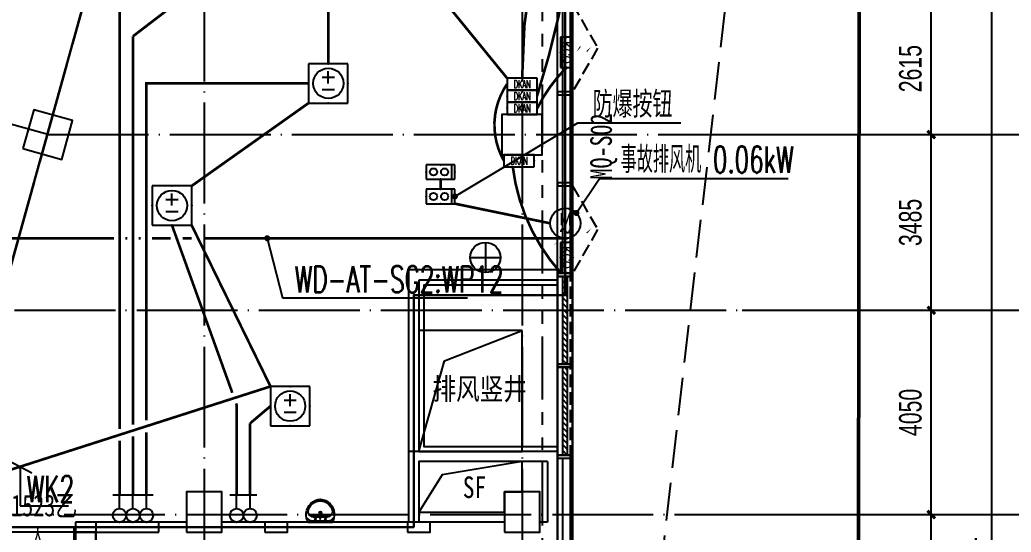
# Model space of a CAD drawing. Extents: x -233336 to 840473, y -28113 to 330904.
# Drawn here: x 105943 to 125593, y 21300 to 31460 of the extents above; entities that cross this region are included whole.
import ezdxf
from ezdxf.enums import TextEntityAlignment as Align
from ezdxf.xclip import XClip

# ---------------------------------------------------------------- set-up
doc = ezdxf.new("R2010")
doc.units = 0
doc.header["$LTSCALE"] = 1000
doc.header["$XCLIPFRAME"] = 2
for name, pattern in [('104-14# 核心筒$0$DOTE', [2.42, 2, -0.2, 0.02, -0.2]), ('14#楼幕墙$0$DASH', [0.35, 0.25, -0.1]), ('DASH', [0.35, 0.25, -0.1]), ('X-104 14#平面$0$$0$DASH', [0.35, 0.25, -0.1]), ('X-104 14#平面$0$109 3#平面$0$DASH', [0.35, 0.25, -0.1]), ('X-104 14#平面$0$PHANTOM2', [1.25, 0.625, -0.125, 0.125, -0.125, 0.125, -0.125])]:
    doc.linetypes.add(name, pattern=pattern)
doc.layers.get('0').update_dxf_attribs({"linetype": 'CONTINUOUS'})
doc.layers.get('Defpoints').update_dxf_attribs({"linetype": 'CONTINUOUS'})
for name, color, linetype in [('104-14# 核心筒$0$01-标注_轴线坐标', 8, 'CONTINUOUS'), ('104-14# 核心筒$0$02-TEXT_标注', 9, 'CONTINUOUS'), ('104-14# 核心筒$0$A-C_玻璃幕墙', 8, 'CONTINUOUS'), ('104-14# 核心筒$0$A_AXIS-轴线', 8, '104-14# 核心筒$0$DOTE'), ('104-14# 核心筒$0$A_STR-砌块墙', 7, 'CONTINUOUS'), ('104-14# 核心筒$0$A_STR-砼柱', 8, 'CONTINUOUS'), ('104-14# 核心筒$0$DUCT-新风管立管', 3, 'CONTINUOUS'), ('14#楼幕墙$0$A-C_玻璃幕墙', 8, 'CONTINUOUS'), ('14#楼幕墙$0$A-C_窗', 8, 'CONTINUOUS'), ('DIM-插座', 80, 'CONTINUOUS'), ('EQUIP-动力', 80, 'CONTINUOUS'), ('EQUIP-照明', 80, 'CONTINUOUS'), ('WIRE-动力控制', 160, 'DASH'), ('WIRE-插座', 160, 'CONTINUOUS'), ('X-104 14#平面$0$02-TEXT_标注', 9, 'CONTINUOUS'), ('X-104 14#平面$0$02-TEXT_门窗', 9, 'CONTINUOUS'), ('X-104 14#平面$0$A-C_玻璃幕墙', 8, 'CONTINUOUS'), ('X-104 14#平面$0$A-I_卫-洁具', 8, 'CONTINUOUS'), ('X-104 14#平面$0$A-O_屋面', 8, 'CONTINUOUS'), ('X-104 14#平面$0$A-SUR_保温', 8, 'CONTINUOUS'), ('X-104 14#平面$0$A-SUR_吊顶', 8, 'CONTINUOUS'), ('X-104 14#平面$0$A-TECH_结构', 8, 'CONTINUOUS'), ('X-104 14#平面$0$A_STR-砌块墙', 7, 'CONTINUOUS'), ('X-104 14#平面$0$DOOR_FIRE', 8, 'CONTINUOUS'), ('X-104 14#平面$0$DOOR_FIRE_TEXT', 7, 'CONTINUOUS'), ('X-104 14#平面$0$DUCT-新风管立管', 3, 'CONTINUOUS'), ('X-104 14#平面$0$DUCT-新风管端线', 2, 'CONTINUOUS')]:
    doc.layers.add(name, color=color, linetype=linetype)
doc.layers.add('2019.06.25燃气表间不打印', color=7, linetype='CONTINUOUS', plot=False)
doc.layers.add('X-104 14#平面$0$000套内', color=8, linetype='CONTINUOUS', lineweight=30)
doc.layers.add('X-104 14#平面$0$road', color=8, linetype='CONTINUOUS', lineweight=50)
doc.styles.add('104-14# 核心筒$0$_TCH_DIM_T3', font='ros.shx', dxfattribs={"width": 0.705882, "bigfont": 'jd.shx'})
doc.styles.add('104-14# 核心筒$0$Standard', font='STXIHEI.TTF', dxfattribs={"width": 0.8})
doc.styles.add('_TEL_DIM', font='ROMANS2', dxfattribs={"width": 0.8, "height": 3.5, "bigfont": 'HZDF2'})
doc.styles.get("Standard").update_dxf_attribs({"font": 'GBENOR', "bigfont": 'GBCBIG'})
doc.styles.add('X-104 14#平面$0$_TCH_WINDOW', font='STXIHEI.TTF', dxfattribs={"width": 0.75, "height": 3.5})
doc.styles.add('X-104 14#平面$0$Standard', font='STXIHEI.TTF', dxfattribs={"width": 0.8})
doc.dimstyles.new('104-14# 核心筒$0$_TCH_ARCH&&150', dxfattribs={"dimtxt": 446.25, "dimasz": 150, "dimexe": 375, "dimexo": 450, "dimgap": 189.375, "dimtad": 1, "dimdec": 0, "dimzin": 0, "dimdsep": 46, "dimtxsty": '104-14# 核心筒$0$_TCH_DIM_T3', "dimblk": '104-14# 核心筒$0$_ArchTick', "dimcen": 0.09, "dimclrt": 7, "dimazin": 2, "dimtfac": 1, "dimtdec": 0, "dimtix": 1, "dimtmove": 2, "dimatfit": 3, "dimfxl": 0, "dimtolj": 1, "dimtzin": 0, "dimarcsym": 0})

# ---------------------------------------------------------------- blocks, each defined once
blk = doc.blocks.new('$equip$00001811')
blk.add_circle((0, 0), 0.5)
for centre, radius, start, end in [((-0.073, -0.273), 0.0768, 17.2272, 184.2164), ((0.073, -0.227), 0.0769, 197.2591, 5.1179)]:
    blk.add_arc(centre, radius, start, end)
at = {"color": 7, "style": '_TEL_DIM'}
blk.add_attdef('$TEXT$', text='', height=0.4, dxfattribs=at).set_placement((0.001, 0.137), align=Align.MIDDLE_CENTER)
at = {"color": 7, "style": '_TEL_DIM', "flags": 1}
blk.add_attdef('A', text='', height=0.00002, dxfattribs=at).set_placement((0, 0), align=Align.MIDDLE_CENTER)
blk = doc.blocks.new('14#楼幕墙$0$A$C38D07553')
blk.add_lwpolyline([(-60, -300), (0, -300), (0, 0), (-60, 0)], close=True)
blk = doc.blocks.new('14#楼幕墙$0$A$C385D642F')
at = {"rotation": 90}
for p in [(116600, 30930), (116600, 29130), (116600, 27330), (116600, 25530), (116600, 23730)]:
    blk.add_blockref('14#楼幕墙$0$A$C38D07553', p, dxfattribs=at)
blk = doc.blocks.new('14#楼幕墙$0$A$C22714246')
at = {"linetype": '14#楼幕墙$0$DASH'}
blk.add_lwpolyline([(1740, 497), (870, 0), (0, 497)], dxfattribs=at)
at = {"layer": '14#楼幕墙$0$A-C_玻璃幕墙', "color": 1}
blk.add_lwpolyline([(899, 122, 0, 25, 0), (802, 217, 0, 0, 0), (900, 340, 25, 0, 0), (796, 422, 0, 0, 0)], format="xyseb", dxfattribs=at)
blk = doc.blocks.new('*U164')
h = blk.add_hatch()
h.set_pattern_fill('ANSI31', color=256, scale=50)
h.set_pattern_definition([(45, (-56212.376, 120006.8), (-56.1266, 56.1266), [])])
h.paths.add_polyline_path([(-1740, 100), (0, 100), (0, 200), (-1740, 200)])
for points in [[(-1740, 0), (0, 0), (0, 300), (-1740, 300)], [(-1740, 100), (0, 100), (0, 200), (-1740, 200)]]:
    blk.add_lwpolyline(points, close=True)
blk = doc.blocks.new('14#楼幕墙')
at = {"layer": '14#楼幕墙$0$A-C_玻璃幕墙'}
for p, q in [((116850, 38424), (116850, 26430)), ((116900, 38462), (116900, 10380)), ((116600, 20970), (116600, 38234)), ((116700, 38310), (116700, 26430)), ((116700, 22770), (116700, 21030)), ((116850, 22770), (116850, 21030))]:
    blk.add_line(p, q, dxfattribs=at)
blk.add_blockref('14#楼幕墙$0$A$C385D642F', (0, -900), dxfattribs=at)
at = {"layer": '14#楼幕墙$0$A-C_窗'}
for name, p, rotation in [('14#楼幕墙$0$A$C22714246', (117397, 30030), 90), ('14#楼幕墙$0$A$C22714246', (117397, 26430), 90), ('*U164', (116600, 24630), 270), ('*U164', (116600, 22830), 270)]:
    blk.add_blockref(name, p, dxfattribs=dict(at, rotation=rotation))
blk = doc.blocks.new('104-14# 核心筒$0$_ArchTick')
at = {"color": 0, "linetype": 'ByBlock', "const_width": 0.4}
blk.add_lwpolyline([(-0.5, -0.5), (0.5, 0.5)], dxfattribs=at)
blk = doc.blocks.new('*D289')
at = {"layer": '104-14# 核心筒$0$01-标注_轴线坐标', "color": 0, "lineweight": -2}
for p, q in [((120710, 43424), (125585, 43424)), ((125210, -2200), (125210, 43424)), ((120710, -2200), (125585, -2200))]:
    blk.add_line(p, q, dxfattribs=at)
at = {"layer": 'Defpoints', "color": 0}
for p in [(120260, 43424), (125210, 43424), (120260, -2200)]:
    blk.add_point(p, dxfattribs=at)
at = {"layer": '104-14# 核心筒$0$01-标注_轴线坐标', "color": 0, "lineweight": -2, "xscale": 150, "yscale": 150, "zscale": 150}
for p, rotation in [((125210, 43424), 90), ((125210, -2200), 270)]:
    blk.add_blockref('104-14# 核心筒$0$_ArchTick', p, dxfattribs=dict(at, rotation=rotation))
at = {"layer": '104-14# 核心筒$0$01-标注_轴线坐标', "color": 7, "insert": (124797, 20612), "char_height": 446.2, "attachment_point": 5, "rotation": 90, "style": '104-14# 核心筒$0$_TCH_DIM_T3'}
blk.add_mtext('\\A1;45624', dxfattribs=at)
blk = doc.blocks.new('*D295')
at = {"layer": '104-14# 核心筒$0$01-标注_轴线坐标', "color": 0, "lineweight": -2}
for p, q in [((120710, 21650), (124385, 21650)), ((124010, 16700), (124010, 21650)), ((120710, 16700), (124385, 16700))]:
    blk.add_line(p, q, dxfattribs=at)
at = {"layer": 'Defpoints', "color": 0}
for p in [(120260, 21650), (124010, 21650), (120260, 16700)]:
    blk.add_point(p, dxfattribs=at)
at = {"layer": '104-14# 核心筒$0$01-标注_轴线坐标', "color": 0, "lineweight": -2, "xscale": 150, "yscale": 150, "zscale": 150}
for p, rotation in [((124010, 21650), 90), ((124010, 16700), 270)]:
    blk.add_blockref('104-14# 核心筒$0$_ArchTick', p, dxfattribs=dict(at, rotation=rotation))
at = {"layer": '104-14# 核心筒$0$01-标注_轴线坐标', "color": 7, "insert": (123597, 19175), "char_height": 446.2, "attachment_point": 5, "rotation": 90, "style": '104-14# 核心筒$0$_TCH_DIM_T3'}
blk.add_mtext('\\A1;4950', dxfattribs=at)
blk = doc.blocks.new('*D296')
at = {"layer": '104-14# 核心筒$0$01-标注_轴线坐标', "color": 0, "lineweight": -2}
for p, q in [((120710, 25700), (124385, 25700)), ((124010, 21650), (124010, 25700)), ((120710, 21650), (124385, 21650))]:
    blk.add_line(p, q, dxfattribs=at)
at = {"layer": 'Defpoints', "color": 0}
for p in [(120260, 25700), (124010, 25700), (120260, 21650)]:
    blk.add_point(p, dxfattribs=at)
at = {"layer": '104-14# 核心筒$0$01-标注_轴线坐标', "color": 0, "lineweight": -2, "xscale": 150, "yscale": 150, "zscale": 150}
for p, rotation in [((124010, 25700), 90), ((124010, 21650), 270)]:
    blk.add_blockref('104-14# 核心筒$0$_ArchTick', p, dxfattribs=dict(at, rotation=rotation))
at = {"layer": '104-14# 核心筒$0$01-标注_轴线坐标', "color": 7, "insert": (123597, 23675), "char_height": 446.2, "attachment_point": 5, "rotation": 90, "style": '104-14# 核心筒$0$_TCH_DIM_T3'}
blk.add_mtext('\\A1;4050', dxfattribs=at)
blk = doc.blocks.new('*D297')
at = {"layer": '104-14# 核心筒$0$01-标注_轴线坐标', "color": 0, "lineweight": -2}
for p, q in [((120710, 29185), (124385, 29185)), ((124010, 25700), (124010, 29185)), ((120710, 25700), (124385, 25700))]:
    blk.add_line(p, q, dxfattribs=at)
at = {"layer": 'Defpoints', "color": 0}
for p in [(120260, 29185), (124010, 29185), (120260, 25700)]:
    blk.add_point(p, dxfattribs=at)
at = {"layer": '104-14# 核心筒$0$01-标注_轴线坐标', "color": 0, "lineweight": -2, "xscale": 150, "yscale": 150, "zscale": 150}
for p, rotation in [((124010, 29185), 90), ((124010, 25700), 270)]:
    blk.add_blockref('104-14# 核心筒$0$_ArchTick', p, dxfattribs=dict(at, rotation=rotation))
at = {"layer": '104-14# 核心筒$0$01-标注_轴线坐标', "color": 7, "insert": (123597, 27442), "char_height": 446.2, "attachment_point": 5, "rotation": 90, "style": '104-14# 核心筒$0$_TCH_DIM_T3'}
blk.add_mtext('\\A1;3485', dxfattribs=at)
blk = doc.blocks.new('*D298')
at = {"layer": '104-14# 核心筒$0$01-标注_轴线坐标', "color": 0, "lineweight": -2}
for p, q in [((120710, 31800), (124385, 31800)), ((124010, 29185), (124010, 31800)), ((120710, 29185), (124385, 29185))]:
    blk.add_line(p, q, dxfattribs=at)
at = {"layer": 'Defpoints', "color": 0}
for p in [(120260, 31800), (124010, 31800), (120260, 29185)]:
    blk.add_point(p, dxfattribs=at)
at = {"layer": '104-14# 核心筒$0$01-标注_轴线坐标', "color": 0, "lineweight": -2, "xscale": 150, "yscale": 150, "zscale": 150}
for p, rotation in [((124010, 31800), 90), ((124010, 29185), 270)]:
    blk.add_blockref('104-14# 核心筒$0$_ArchTick', p, dxfattribs=dict(at, rotation=rotation))
at = {"layer": '104-14# 核心筒$0$01-标注_轴线坐标', "color": 7, "insert": (123597, 30492), "char_height": 446.2, "attachment_point": 5, "rotation": 90, "style": '104-14# 核心筒$0$_TCH_DIM_T3'}
blk.add_mtext('\\A1;2615', dxfattribs=at)
blk = doc.blocks.new('_FZHK')
blk.add_lwpolyline([(-0.5, -0.5), (0.5, -0.5), (0.5, 0.5), (-0.5, 0.5)], close=True)
blk = doc.blocks.new('X-104 14#平面$0$rqg')
at = {"color": 3}
for p, q in [((0, 300), (0, -300)), ((-300, 0), (300, 0))]:
    blk.add_line(p, q, dxfattribs=at)
blk.add_circle((0, 0), 300, dxfattribs=at)
blk = doc.blocks.new('X-104 14#平面$0$$DorLib2D$00000002')
for p, q in [((-0.5, 0), (-0.5, 0.4875)), ((-0.475, 0.4875), (-0.5, 0.4875)), ((-0.475, 0), (-0.475, 0.4875)), ((0.475, 0), (0.475, 0.4875)), ((0.475, 0.4875), (0.5, 0.4875)), ((0.5, 0), (0.5, 0.4875)), ((-0.5, 0), (-0.475, 0)), ((0.5, 0), (0.475, 0))]:
    blk.add_line(p, q)
at = {"lineweight": 13}
for centre, start, end in [((-0.4875, 0), 0, 88.53072), ((0.4875, 0), 91.46928, 180)]:
    blk.add_arc(centre, 0.4875, start, end, dxfattribs=at)
blk = doc.blocks.new('X-104 14#平面$0$$lvtry$00000178')
at = {"color": 0}
for p, q in [((-238, 0), (238, 0)), ((-214, -36), (-272, -91)), ((-180, -23), (180, -23)), ((-142, -105), (140, -105)), ((140, -105), (-142, -105)), ((216, -37), (268, -91))]:
    blk.add_line(p, q, dxfattribs=at)
blk.add_lwpolyline([(-104, -430, 0.224698), (110, -425, 0.348046), (269, -79), (239, 0), (-241, 0), (-271, -79, 0.356844)], format="xyb", close=True, dxfattribs=at)
for centre, radius in [((-100, -65), 16.3), ((1, -172), 31.6), ((100, -65), 16.3)]:
    blk.add_circle(centre, radius, dxfattribs=at)
at = {"color": 0, "lineweight": 13}
blk.add_circle((1, -172), 23, dxfattribs=at)
at = {"color": 0}
for centre, radius, start, end in [((-142, -205), 100, 90, 190.5602), ((-180, -73), 50, 90, 133.181), ((140, -205), 100, 349.4398, 90), ((180, -73), 50, 44.5607, 90), ((-1, -179), 243, 190.5602, 349.4398)]:
    blk.add_arc(centre, radius, start, end, dxfattribs=at)
for p in [(0, -65), (1, -172)]:
    blk.add_point(p, dxfattribs=at)
blk = doc.blocks.new('$equip$00001344')
for p, q in [((0.65, 0.65), (-0.65, 0.65)), ((-0.65, 0.65), (-0.65, -0.65)), ((0, 0), (0, 0.4)), ((0.65, -0.65), (0.65, 0.65)), ((-0.2, 0.2), (0.2, 0.2)), ((-0.2, -0.2), (0.2, -0.2)), ((-0.65, -0.65), (0.65, -0.65))]:
    blk.add_line(p, q)
blk.add_circle((0, 0), 0.5)
for p in [(0, 0.65), (-0.65, 0), (0.65, 0), (0, -0.65)]:
    blk.add_point(p)
at = {"flags": 9}
blk.add_attdef('A', (0, 0), '', height=0.00002, dxfattribs=at)
blk = doc.blocks.new('$equip$00002672')
for p, q in [((0.222, 0.889), (-0.222, 0.889)), ((0, 0.444), (0, 0.889))]:
    blk.add_line(p, q)
blk.add_circle((0, 0.222), 0.222)
for p in [(0, 0.889), (-0.222, 0.222), (0, 0), (0.222, 0.222)]:
    blk.add_point(p)
at = {"color": 7, "style": '_TEL_DIM', "flags": 1}
for tag in ['A', 'REMARK']:
    blk.add_attdef(tag, text='', height=0.00002, dxfattribs=at).set_placement((0, 0), align=Align.MIDDLE_CENTER)
blk = doc.blocks.new('$equip$00001234')
for p, q in [((0.707, 0.714), (-0.707, 0.714)), ((-0.707, 0.707), (-0.707, -0.007)), ((0.542, 0.714), (0.542, 0)), ((0.707, 0), (0.707, 0.714)), ((-0.707, 0), (0.707, 0))]:
    blk.add_line(p, q)
for centre in [(-0.35, 0.357), (0.2, 0.357)]:
    blk.add_circle(centre, 0.179)
at = {"layer": 'EQUIP-照明'}
for p in [(0, 0.714), (-0.707, 0.35), (0, 0), (0.707, 0.357)]:
    blk.add_point(p, dxfattribs=at)
at = {"layer": 'EQUIP-照明', "flags": 9}
blk.add_attdef('A', (0, 0), '', height=0.00002, dxfattribs=at)
blk = doc.blocks.new('$equip$00001816')
for p, q in [((0.75, 0.6), (-0.75, 0.6)), ((-0.75, 0.6), (-0.75, 0)), ((0.75, 0), (0.75, 0.6)), ((-0.75, 0), (0.75, 0))]:
    blk.add_line(p, q)
for p in [(0, 0.6), (-0.75, 0.3), (0, 0), (0.75, 0.3)]:
    blk.add_point(p)
at = {"color": 7, "style": '_TEL_DIM'}
blk.add_attdef('$TEXT$', text='', height=0.4, dxfattribs=at).set_placement((0, 0.3), align=Align.MIDDLE_CENTER)
at = {"color": 7, "style": '_TEL_DIM', "flags": 1}
blk.add_attdef('A', text='', height=0.00002, dxfattribs=at).set_placement((0, 0), align=Align.MIDDLE_CENTER)
blk = doc.blocks.new('104-14# 核心筒')
at = {"elevation": 3000}
blk.add_lwpolyline([(115900, 22700), (113850, 22700), (113850, 21700), (115550, 21700), (115550, 22100), (115900, 22100)], close=True, dxfattribs=at)
at = {"layer": '104-14# 核心筒$0$01-标注_轴线坐标'}
for p, q in [((120259.9, 29184.9), (126259.9, 29184.9)), ((120259.9, 25700), (126259.9, 25700)), ((120259.9, 21650), (126259.9, 21650))]:
    blk.add_line(p, q, dxfattribs=at)
at = {"layer": '104-14# 核心筒$0$A-C_玻璃幕墙'}
blk.add_lwpolyline([(116900.2, 10752.8), (116900.2, 22978.1)], dxfattribs=at)
at = {"layer": '104-14# 核心筒$0$A_AXIS-轴线'}
for p, q in [((109600, 54018.4), (109600, -8545.1)), ((115900, 54018.4), (115900, -8545.1)), ((104400, 21650), (110517.1, 43636)), ((106496.4, 29184.9), (84842.7, 35209.6)), ((106496.4, 29184.9), (120259.9, 29184.9)), ((-24839, 25700), (120259.9, 25700)), ((104400, 21650), (120259.9, 21650))]:
    blk.add_line(p, q, dxfattribs=at)
at = {"layer": '104-14# 核心筒$0$A_STR-砌块墙'}
for p, q in [((113650, 22900), (113650, 21500)), ((116600.2, 22900), (113650, 22900)), ((116600.2, 22900), (116600.2, 21400)), ((113850, 22700), (113850, 21500)), ((116400.2, 22700), (113850, 22700)), ((116400.2, 22700), (116400.2, 21500)), ((107450, 21500), (107450, 17000)), ((109250, 21500), (107450, 21500)), ((110800, 21500), (109950, 21500)), ((113630, 21500), (111250, 21500)), ((115550, 21500), (114080, 21500)), ((116400.2, 21500), (116250, 21500)), ((116600.2, 21400), (116600.2, 21000))]:
    blk.add_line(p, q, dxfattribs=at)
at = {"layer": '104-14# 核心筒$0$DUCT-新风管立管', "elevation": 3000}
blk.add_lwpolyline([(115900, 22700), (113850, 22700), (113850, 21700), (115550, 21700), (115550, 22100), (115900, 22100), (115900, 22700), (114311.8, 22440.2), (113850, 21700)], dxfattribs=at)
at = {"layer": '104-14# 核心筒$0$A_STR-砼柱', "xscale": 799.9999999999911, "yscale": 799.9999999999911, "zscale": 799.9999999999911, "rotation": 344.4518973650904}
blk.add_blockref('_FZHK', (106496.4, 29184.9), dxfattribs=at)
at = {"layer": '104-14# 核心筒$0$A_STR-砼柱'}
for p, xscale, yscale, zscale in [((115900, 29184.9), 800, 800, 800), ((109600, 21700), 700, 800, 800), ((115900, 21700), 700, 800, 800), ((111025, 21400), 450, 200, 200), ((113855, 21400), 450, 200, 200)]:
    blk.add_blockref('_FZHK', p, dxfattribs=dict(at, xscale=xscale, yscale=yscale, zscale=zscale))
at = {"layer": '104-14# 核心筒$0$02-TEXT_标注', "style": '104-14# 核心筒$0$Standard', "width": 0.8}
blk.add_text('SF', height=428.14, dxfattribs=at).set_placement((114723.5, 21976.9))
at = {"layer": '104-14# 核心筒$0$01-标注_轴线坐标'}
for p1, p2, distance, text, picture, middle in [((120259.9, -2200), (120259.9, 43424.4), -4950, '45624', '*D289', (124797.4, 20612.2)), ((120259.9, 29184.9), (120259.9, 31800), -3750, '2615', '*D298', (123597.4, 30492.4)), ((120259.9, 25700), (120259.9, 29184.9), -3750, '3485', '*D297', (123597.4, 27442.4)), ((120259.9, 21650), (120259.9, 25700), -3750, '4050', '*D296', (123597.4, 23675)), ((120259.9, 16700), (120259.9, 21650), -3750, '4950', '*D295', (123597.4, 19175))]:
    dim = blk.add_aligned_dim(p1=p1, p2=p2, distance=distance, text=text, dimstyle='104-14# 核心筒$0$_TCH_ARCH&&150', dxfattribs=at)
    dim.commit()
    dim.dimension.update_dxf_attribs({"geometry": picture, "text_midpoint": middle})
blk = doc.blocks.new('X-104 14#平面')
at = {"layer": 'Defpoints', "color": 1}
blk.add_lwpolyline([(116600.2, 11900), (107450, 11900), (107450, 21300), (102350, 21300), (102350, 18700), (104750, 18700), (104750, 16300), (100150, 16300), (100150, 14800), (104750, 14800), (104750, 12300), (97418.8, 12300), (77552.9, 32183.5), (74724.4, 29355.1), (86750, 17329.5), (86750, 10200), (93750, 10200), (93750, 7900), (95050, 7900), (95050, 8100), (100667.2, 8100), (110242.7, 1395.5), (116600.2, 10475)], close=True, dxfattribs=at)
at = {"layer": 'X-104 14#平面$0$000套内'}
for points in [[(96133, 32326.4), (85535.9, 35276.2), (87132.4, 41014.3), (83542.7, 42013), (76213.2, 35359.5), (78361.9, 32992.5), (77623.6, 32254.2), (95700, 14177.8), (95700, 21400), (113750, 21400), (113750, 26000), (116750.2, 26000), (116750.2, 38348.2), (99169.4, 43239.7)], [(116750.2, 38348.2), (109586.6, 40341.4), (104316.5, 21400), (113750, 21400), (113750, 26000), (116750.2, 26000)]]:
    blk.add_lwpolyline(points, close=True, dxfattribs=at)
at = {"layer": 'X-104 14#平面$0$A-C_玻璃幕墙'}
blk.add_lwpolyline([(-1359, -2200), (108091.7, -2200), (111291.5, 2370.2), (113380.4, 907.7), (115789.3, 4348.2), (113700.6, 5810.6), (116900.2, 10380.5), (116900.2, 38462.2), (99065.1, 43424.4), (96015.6, 32464.2), (85707.2, 35332.3), (87317.1, 41118.6), (83503.2, 42179.7), (66340.6, 26600), (4762.5, 26600)], close=True, dxfattribs=at)
at = {"layer": 'X-104 14#平面$0$A-O_屋面', "linetype": 'X-104 14#平面$0$PHANTOM2', "ltscale": 2}
blk.add_lwpolyline([(116300, 1125.5), (112466, -2800), (-12111.5, -2800), (-10903.8, 3413.1), (-11202.5, 3471.2), (-4857, 36100), (58808.6, 36100), (74837.7, 49550), (86050, 49550), (86050, 51700), (92100, 51702), (92100, 55283.2), (94608.8, 59227.5), (95621.4, 58583.5), (95782.4, 58836.6), (99791.5, 56286.5), (107067.8, 54161.9), (111100, 54161.9), (111100, 52680), (116300, 52680)], close=True, dxfattribs=at)
at = {"layer": 'X-104 14#平面$0$A-SUR_保温'}
blk.add_lwpolyline([(116600.2, 26300), (116600.2, 26200), (113950, 26200), (113950, 23000), (116600.2, 23000), (116600.2, 22900)], dxfattribs=at)
at = {"layer": 'X-104 14#平面$0$A-SUR_吊顶', "linetype": 'X-104 14#平面$0$109 3#平面$0$DASH', "ltscale": 3}
blk.add_lwpolyline([(109062.3, -4432.1), (119297.3, 10714.5), (117562.9, 11100.5), (120741.8, 38794.6), (99426.9, 44725), (92631.2, 20300), (86987.2, 20300), (86987.2, 21500), (8392.2, 21500), (5688.7, 8781.2), (-2733.6, 10571.4), (-6009.8, -4841.7), (40178.1, -2825.1), (39845.1, -4916.4), (83845.6, -2647.5)], close=True, dxfattribs=at)
at = {"layer": 'X-104 14#平面$0$A-TECH_结构', "linetype": 'X-104 14#平面$0$$0$DASH'}
blk.add_lwpolyline([(87207.3, 41097.2), (85610.8, 35359.1), (96063.8, 32450.8), (99099.8, 43362.9), (116850.2, 38424.2), (116850.2, 10396.2), (108065.7, -2149.5), (-1297.3, -2149.5), (4803.7, 26550), (66359.9, 26550), (83516.4, 42124.1)], close=True, dxfattribs=at)
at = {"layer": 'X-104 14#平面$0$A_STR-砌块墙'}
for p, q in [((116600.2, 26500), (113650, 26500)), ((113650, 26500), (113650, 22900)), ((116600.2, 26300), (116600.2, 26500)), ((116600.2, 26300), (113850, 26300)), ((113850, 26300), (113850, 22900)), ((113850, 22900), (113650, 22900)), ((108700, 21500), (107050, 21500)), ((107050, 21500), (107050, 21300)), ((108700, 21300), (108700, 21500)), ((107050, 21300), (108700, 21300))]:
    blk.add_line(p, q, dxfattribs=at)
at = {"layer": 'X-104 14#平面$0$DUCT-新风管立管'}
for p, q in [((115900, 25300), (113850, 25300)), ((113850, 25300), (113850, 22900)), ((115900, 22900), (115900, 25300)), ((113850, 22900), (115900, 22900))]:
    blk.add_line(p, q, dxfattribs=at)
at = {"layer": 'X-104 14#平面$0$DUCT-新风管端线'}
for p, q in [((114362.5, 24700), (115900, 25300)), ((113850, 22900), (114362.5, 24700))]:
    blk.add_line(p, q, dxfattribs=at)
at = {"layer": 'X-104 14#平面$0$road'}
blk.add_line((122540.3, -4713.6), (122599.5, 49385.3), dxfattribs=at)
ref = blk.add_blockref('104-14# 核心筒', (0, 0))
XClip(ref).set_block_clipping_path([(-38664.3623821461, -25500), (139216.5485069363, 330900)])
blk.add_blockref('14#楼幕墙', (0, 0))
at = {"layer": 'Defpoints'}
blk.add_blockref('X-104 14#平面$0$rqg', (115170.9, 26746.7), dxfattribs=at)
at = {"layer": 'X-104 14#平面$0$A-I_卫-洁具', "yscale": -1}
blk.add_blockref('X-104 14#平面$0$$lvtry$00000178', (111899.9, 21500), dxfattribs=at)
at = {"layer": 'X-104 14#平面$0$DOOR_FIRE'}
ref = blk.add_blockref('X-104 14#平面$0$$DorLib2D$00000002', (106300, 21400), dxfattribs=dict(at, xscale=-1500, yscale=1500, zscale=200, rotation=179.9999989690633))
ref.add_attrib('A', 'FM1523乙', (105335.8, 21615.3), dxfattribs={"layer": 'X-104 14#平面$0$DOOR_FIRE_TEXT', "height": 428.14, "rotation": 360, "style": 'X-104 14#平面$0$_TCH_WINDOW', "width": 0.75})
at = {"layer": 'X-104 14#平面$0$02-TEXT_标注', "style": 'X-104 14#平面$0$Standard', "width": 0.8}
blk.add_text('排风竖井', height=428.14, dxfattribs=at).set_placement((114123.7, 23927.5))
at = {"layer": 'X-104 14#平面$0$02-TEXT_门窗', "style": 'X-104 14#平面$0$_TCH_WINDOW', "width": 0.75}
blk.add_text('MQ-S02', height=428.14, rotation=90, dxfattribs=at).set_placement((117678.5, 28293.6))

msp = doc.modelspace()

# ---------------------------------------------------------------- linework, layer by layer
at = {"layer": '2019.06.25燃气表间不打印'}
for p, q in [((114566.5, 27957.1), (117003.5, 29415.5)), ((117003.5, 29415.5), (119047.7, 29415.5)), ((116975, 27630.1), (117434.6, 28316.3)), ((117434.6, 28316.3), (121176, 28316.3)), ((110847.7, 27128.3), (111153.1, 25947.2)), ((111153.1, 25947.2), (114819.8, 25947.2))]:
    msp.add_line(p, q, dxfattribs=at)
at = {"layer": '2019.06.25燃气表间不打印', "const_width": 52.5}
for points in [[(114283.6, 28100), (114283.6, 28300)], [(114566.5, 27814.3), (116456, 27425)], [(108073.5, 27128.3), (108031.8, 27128.3)], [(108340.2, 27128.3), (108298.5, 27128.3)], [(108932.8, 27128.3), (108565.2, 27128.3)], [(109350.4, 27128.3), (109172, 27128.3)], [(116800.2, 27128.3), (109600.9, 27128.3)]]:
    msp.add_lwpolyline(points, dxfattribs=at)
at = {"layer": '2019.06.25燃气表间不打印', "const_width": 60}
for points in [[(114540.7, 27941.7, 1), (114592.2, 27972.5, 1)], [(116958.3, 27605.1, 1), (116991.7, 27655, 1)], [(110840.1, 27157.3, 1), (110855.2, 27099.2, 1)]]:
    msp.add_lwpolyline(points, format="xyb", close=True, dxfattribs=at)
at = {"layer": '2019.06.25燃气表间不打印'}
msp.add_lwpolyline([(105400.7, 22540.6, 37.5, 37.5, 0), (105400.7, 27128.3, 52.5, 52.5, 0), (107806.8, 27128.3, 52.5, 52.5, 0)], format="xyseb", dxfattribs=at)
at = {"layer": 'DIM-插座', "color": 80}
msp.add_line((105717.3, 22719), (106184.2, 22478.8), dxfattribs=at)
for points in [[(105950.7, 22598.9), (105950.7, 21820.6)], [(105950.7, 21820.6), (106908.4, 21820.6)]]:
    msp.add_lwpolyline(points, dxfattribs=at)
at = {"layer": 'WIRE-动力控制', "color": 160, "const_width": 52.5}
for points in [[(107919.3, 23348.4), (107919.3, 32466.2), (111667.9, 36050)], [(108186, 31133.3), (111667.9, 33800)], [(108186, 23433.9), (108186, 31133.3)], [(108452.7, 23519.4), (108452.7, 30200), (111667.9, 30200)], [(110154.9, 24065.3), (108959.6, 27386.1)], [(110241.2, 23825.6), (110231.1, 23853.5)], [(110241.2, 22033.3), (110241.2, 23825.6)], [(110507.8, 23457.9), (110912, 23800)], [(110507.8, 22033.3), (110507.8, 23457.9)], [(108186, 22033.3), (108186, 23197.6)], [(108452.7, 22033.3), (108452.7, 23283.1)], [(107919.3, 22033.3), (107919.3, 23112.1)]]:
    msp.add_lwpolyline(points, dxfattribs=at)
at = {"layer": 'WIRE-插座', "const_width": 52.5}
for points in [[(112126.9, 34633.2, 0.0057917), (115600, 30304.9)], [(115600, 30184.9, 0.2869735), (115539.7, 28664.9)]]:
    msp.add_lwpolyline(points, format="xyb", dxfattribs=at)
at = {"layer": 'WIRE-插座', "color": 160, "const_width": 52.5}
for points in [[(116660.2, 34412.9, 0.0935774), (115900, 30304.9)], [(116200, 29963.8, 0.0320742), (116780.2, 32312.9)], [(116780.2, 30512.9, 0.0838326), (116200, 29704.9)], [(115714.4, 28544.9, 0.1528682), (116663.7, 26444.3)], [(116561.7, 27020.2, 0.0004378), (116564.3, 27012.5, 0.0004378)]]:
    msp.add_lwpolyline(points, format="xyb", dxfattribs=at)
for points in [[(112057.9, 30590), (112057.9, 33410)], [(109349.6, 28166.1), (111667.9, 29810)], [(110912, 24190), (109349.6, 27386.1)], [(103648.3, 21860.5), (110912, 24190)]]:
    msp.add_lwpolyline(points, dxfattribs=at)

# ---------------------------------------------------------------- block references
msp.add_blockref('X-104 14#平面', (0, 0))
at = {"layer": '2019.06.25燃气表间不打印', "xscale": 400, "yscale": 400, "zscale": 400}
for p in [(114283.6, 28300), (114283.6, 27814.3)]:
    msp.add_blockref('$equip$00001234', p, dxfattribs=at)
at = {"layer": '2019.06.25燃气表间不打印', "xscale": 600, "yscale": 600, "zscale": 600}
msp.add_blockref('$equip$00001811', (116756, 27425, 3000), dxfattribs=at).add_auto_attribs({'$TEXT$': 'M'})
at = {"layer": 'EQUIP-动力', "color": 80, "xscale": 400, "yscale": 400, "zscale": 400, "rotation": 270}
for p in [(116660.2, 30812.9), (116663.7, 26744.3)]:
    msp.add_blockref('$equip$00001816', p, dxfattribs=at).add_auto_attribs({'$TEXT$': 'KCQ'})
at = {"layer": 'EQUIP-动力', "color": 80, "xscale": 600, "yscale": 600, "zscale": 600}
for p in [(112057.9, 30200), (108959.6, 27776.1), (111302, 23800)]:
    msp.add_blockref('$equip$00001344', p, dxfattribs=at)
at = {"layer": 'EQUIP-动力', "color": 80}
ref = msp.add_blockref('$equip$00001816', (115900, 30064.9), dxfattribs=dict(at, xscale=400, yscale=400, zscale=400))
ref.add_attrib('$TEXT$', 'DKAN', dxfattribs={"layer": '0', "color": 7, "height": 160, "style": '_TEL_DIM', "width": 0.6}).set_placement((115900, 30184.9), align=Align.MIDDLE_CENTER)
ref = msp.add_blockref('$equip$00001816', (115900, 29824.9), dxfattribs=dict(at, xscale=400, yscale=400, zscale=400))
ref.add_attrib('$TEXT$', 'DKAN', dxfattribs={"layer": '0', "color": 7, "height": 160, "style": '_TEL_DIM', "width": 0.6}).set_placement((115900, 29944.9), align=Align.MIDDLE_CENTER)
ref = msp.add_blockref('$equip$00001816', (115900, 29584.9), dxfattribs=dict(at, xscale=400, yscale=400, zscale=400))
ref.add_attrib('$TEXT$', 'DKAN', dxfattribs={"layer": '0', "color": 7, "height": 160, "style": '_TEL_DIM', "width": 0.6}).set_placement((115900, 29704.9), align=Align.MIDDLE_CENTER)
ref = msp.add_blockref('$equip$00001816', (115839.7, 28544.9), dxfattribs=dict(at, xscale=400, yscale=400, zscale=400))
ref.add_attrib('$TEXT$', 'DKAN', dxfattribs={"layer": '0', "color": 7, "height": 160, "style": '_TEL_DIM', "width": 0.6}).set_placement((115839.7, 28664.9), align=Align.MIDDLE_CENTER)
at = {"layer": 'EQUIP-照明', "color": 80, "xscale": 600, "yscale": 600, "zscale": 600}
for p in [(107919.3, 21500), (108186, 21500), (108452.7, 21500), (110241.2, 21500), (110507.8, 21500)]:
    msp.add_blockref('$equip$00002672', p, dxfattribs=at)

# ---------------------------------------------------------------- texts
at = {"layer": '2019.06.25燃气表间不打印', "color": 7, "style": '_TEL_DIM'}
for s, height, width, p in [('防爆按钮', 520.87, 0.8, (117296.2, 29520.5)), ('事故排风机 0.06kW', 525, 0.64, (117853.6, 28425.4)), ('WD-AT-SG2:WP12', 525, 0.64, (111395, 26052.2))]:
    msp.add_text(s, height=height, dxfattribs=dict(at, width=width)).set_placement(p)
at = {"layer": 'DIM-插座', "color": 7, "style": '_TEL_DIM', "width": 0.64}
msp.add_text('WK2', height=525, dxfattribs=at).set_placement((106082, 21895.6))

doc.saveas('drawing.dxf')
